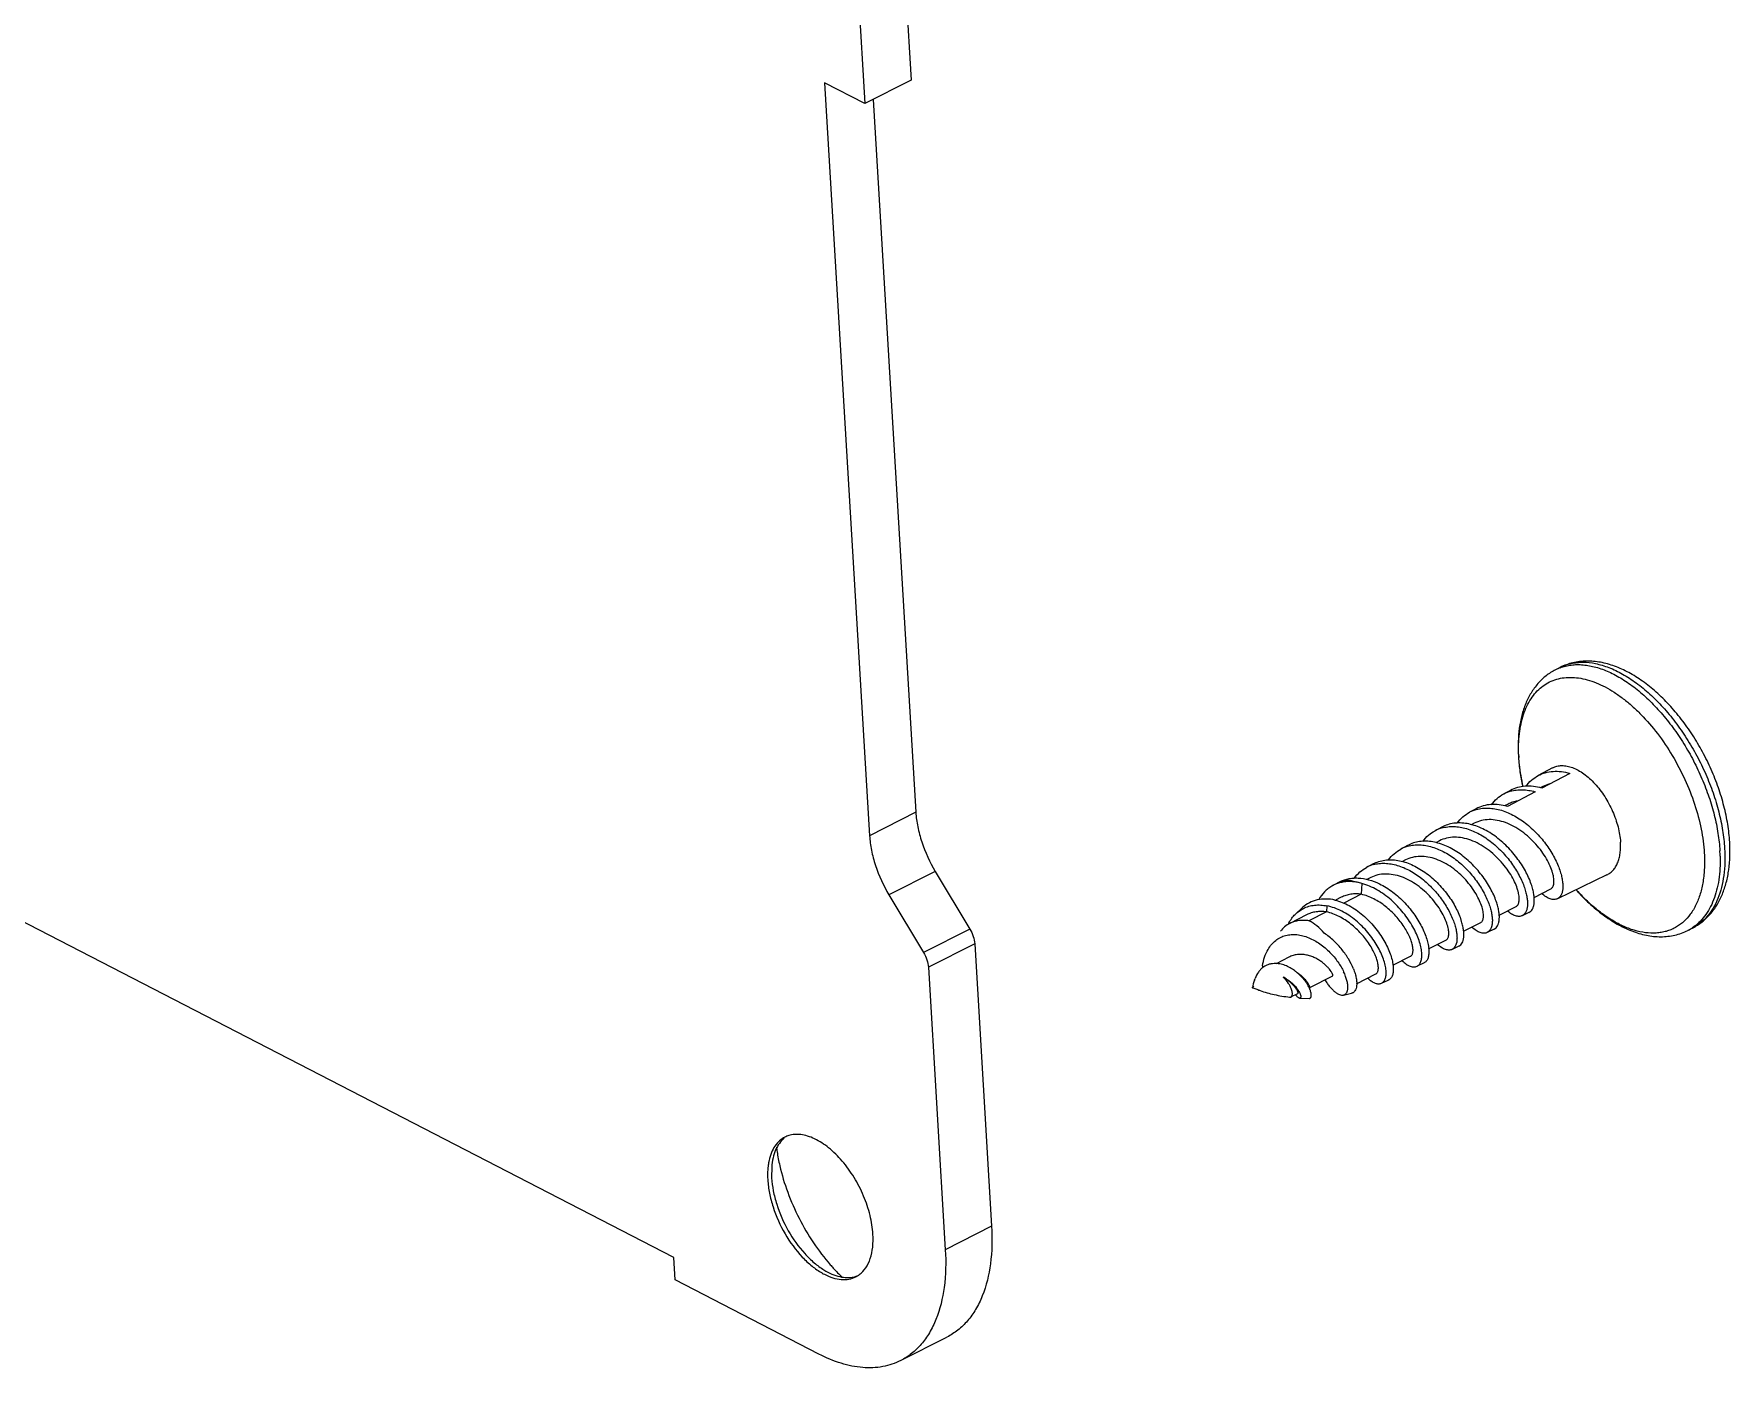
# Model space of a CAD drawing. Header units: millimetres. Extents: x 729 to 1323, y 87 to 507.
# Drawn here: x 1219.87 to 1268.61, y 366.84 to 405.18 of the extents above; entities that cross this region are included whole.
import ezdxf

# ---------------------------------------------------------------- set-up
doc = ezdxf.new("R2010")
doc.units = ezdxf.units.MM
doc.layers.add('02___PRT_ALL_AXES', color=7, linetype='Continuous')

msp = doc.modelspace()

# ---------------------------------------------------------------- linework, layer by layer
at = {"color": 7, "linetype": 'Continuous'}
for p, q in [((1244.842, 407.822), (1245.08, 403.857)), ((1243.513, 407.146), (1243.75, 403.181)), ((1243.75, 403.181), (1242.591, 403.779)), ((1242.591, 403.779), (1243.885, 382.143)), ((1245.08, 403.857), (1243.75, 403.181)), ((1243.989, 403.303), (1245.215, 382.818)), ((1264.01, 383.933), (1263.204, 383.507)), ((1263.011, 383.405), (1262.216, 382.984)), ((1263.234, 383.557), (1263.153, 383.516)), ((1245.215, 382.818), (1243.885, 382.143)), ((1262.237, 383.051), (1262.134, 382.999)), ((1261.261, 382.502), (1261.176, 382.459)), ((1260.263, 381.996), (1260.158, 381.942)), ((1238.261, 370.022), (1215.789, 381.618)), ((1259.288, 381.447), (1259.2, 381.402)), ((1245.774, 381.116), (1244.444, 380.44)), ((1245.774, 381.116), (1246.766, 379.461)), ((1258.036, 380.77), (1258.015, 380.459)), ((1258.29, 380.94), (1258.178, 380.883)), ((1244.444, 380.44), (1245.436, 378.786)), ((1257.44, 380.374), (1257.272, 380.288)), ((1258.015, 380.459), (1257.516, 380.205)), ((1262.98, 380.371), (1263.463, 380.616)), ((1256.443, 379.867), (1255.959, 379.621)), ((1257.018, 379.953), (1256.512, 379.696)), ((1257.029, 380.126), (1257.018, 379.953)), ((1261.977, 379.861), (1262.466, 380.11)), ((1246.766, 379.461), (1245.436, 378.786)), ((1260.953, 379.395), (1261.447, 379.646)), ((1246.906, 379.036), (1245.576, 378.36)), ((1246.906, 379.036), (1247.392, 370.921)), ((1259.952, 378.887), (1260.45, 379.14)), ((1245.576, 378.36), (1246.062, 370.246)), ((1255.936, 378.652), (1255.567, 378.464)), ((1258.926, 378.42), (1259.431, 378.676)), ((1254.944, 377.992), (1254.962, 378.041)), ((1256.399, 377.972), (1256.302, 378.087)), ((1256.541, 377.752), (1256.534, 377.796)), ((1256.536, 377.782), (1257.195, 378.116)), ((1256.549, 377.71), (1256.541, 377.752)), ((1257.882, 377.889), (1258.433, 378.169)), ((1258.824, 378.009), (1258.803, 377.997)), ((1255.996, 377.508), (1256.197, 377.61)), ((1241.073, 372.623), (1241.071, 372.31)), ((1247.392, 370.921), (1246.062, 370.246)), ((1238.299, 369.377), (1238.261, 370.022)), ((1242.432, 367.245), (1238.299, 369.377)), ((1244.779, 367.058), (1246.109, 367.733))]:
    msp.add_line(p, q, dxfattribs=at)
for centre, radius, start, end in [((1264.195, 385.733), 1.32, 110.407, 116.9147), ((1267.276, 384.723), 4.754, 183.424, 183.9847), ((1267.002, 384.659), 4.467, 182.807, 183.424), ((1263.658, 382.721), 0.938, 104.606, 116.8542), ((1262.585, 382.45), 1.01, 106.177, 118.1363), ((1261.598, 381.93), 1.003, 105.7267, 118.1533), ((1260.606, 381.407), 0.996, 105.9623, 118.141), ((1259.619, 380.886), 0.99, 105.5667, 118.1526), ((1263.665, 381.43), 4.665, 1.4714, 3.4277), ((1258.627, 380.363), 0.984, 105.7158, 118.1315), ((1257.643, 379.879), 0.942, 105.8785, 120.5071), ((1257.594, 380.365), 0.495, 116.2161, 118.1339), ((1257.651, 379.856), 0.966, 105.5327, 105.9292), ((1257.632, 379.361), 1.466, 73.9875, 79.5135), ((1257.033, 379.031), 1.253, 151.1322, 153.0204), ((1266.802, 380.6), 1.322, 296.929, 303.3925), ((1256.881, 378.147), 1.721, 171.4791, 173.5641), ((1255.304, 377.166), 1.357, 52.3883, 52.5304), ((1255.261, 377.114), 1.425, 43.0575, 52.3114), ((1255.549, 377.56), 0.699, 161.6803, 161.9998), ((1254.575, 376.74), 1.081, 73.0648, 73.372), ((1255.077, 377.34), 1.014, 33.0406, 46.9711), ((1255.46, 377.145), 1.277, 50.1778, 55.7546), ((1255.472, 377.16), 1.258, 48.04, 50.179), ((1258.574, 378.435), 0.494, 295.6939, 300.4542), ((1255.914, 377.472), 0.677, 19.2096, 19.6663), ((1241.771, 372.853), 0.702, 112.1589, 116.906), ((1241.776, 372.842), 0.714, 107.5026, 112.148), ((1243.412, 371.135), 1.797, 240.2337, 242.6883), ((1243.274, 370.175), 0.729, 283.0897, 290.0572), ((1243.171, 370.095), 0.705, 296.9107, 300.2162), ((1243.165, 370.106), 0.717, 300.2323, 306.477)]:
    msp.add_arc(centre, radius, start, end, dxfattribs=at)
for points, start_tangent, end_tangent in [([(1268.603, 381.961), (1268.546, 382.47), (1268.437, 382.993), (1268.277, 383.521), (1268.071, 384.044), (1267.821, 384.554), (1267.532, 385.039), (1267.21, 385.493), (1266.861, 385.905), (1266.489, 386.27), (1266.101, 386.58), (1265.702, 386.829), (1265.297, 387.013), (1264.89, 387.125), (1264.487, 387.16), (1264.097, 387.112), (1263.911, 387.056), (1263.733, 386.979)], (-0.05971, 0.998216), (-0.891643, -0.45274)), ([(1263.733, 386.979), (1263.884, 387.044), (1264.043, 387.091), (1264.21, 387.118), (1264.384, 387.127), (1264.749, 387.089), (1265.131, 386.975), (1265.523, 386.789), (1265.917, 386.533), (1266.306, 386.214), (1266.681, 385.837), (1267.037, 385.409), (1267.365, 384.939), (1267.659, 384.436), (1267.914, 383.91), (1268.125, 383.37), (1268.288, 382.828), (1268.399, 382.294), (1268.456, 381.778)], (0.891658, 0.45271), (0.05971, -0.998216)), ([(1263.735, 386.971), (1263.889, 387.018), (1264.05, 387.047), (1264.218, 387.059), (1264.392, 387.052), (1264.754, 386.986), (1265.129, 386.85), (1265.512, 386.647), (1265.894, 386.38), (1266.269, 386.054), (1266.629, 385.675), (1266.969, 385.25), (1267.283, 384.786), (1267.563, 384.294), (1267.806, 383.78), (1268.006, 383.255), (1268.161, 382.729), (1268.266, 382.21), (1268.321, 381.709)], (0.937157, 0.348907), (0.05971, -0.998216)), ([(1263.598, 386.91), (1263.326, 386.737), (1263.091, 386.512), (1262.895, 386.243), (1262.742, 385.937), (1262.68, 385.772), (1262.629, 385.6), (1262.557, 385.235), (1262.525, 384.846), (1262.53, 384.439)], (-0.891643, -0.45274), (0.05971, -0.998216)), ([(1262.54, 384.44), (1262.537, 384.764), (1262.559, 385.072), (1262.606, 385.359), (1262.678, 385.624), (1262.774, 385.865), (1262.894, 386.078), (1263.035, 386.262), (1263.198, 386.415), (1263.379, 386.536), (1263.578, 386.623), (1263.793, 386.675), (1264.021, 386.693), (1264.26, 386.676), (1264.508, 386.624), (1264.763, 386.537), (1265.022, 386.417), (1265.283, 386.264), (1265.544, 386.08), (1265.801, 385.867), (1266.052, 385.627), (1266.528, 385.075), (1266.954, 384.444), (1267.314, 383.759), (1267.593, 383.045), (1267.782, 382.331), (1267.872, 381.642)], (-0.048957, 0.998801), (0.05971, -0.998216)), ([(1262.533, 384.392), (1262.552, 384.187), (1262.66, 383.556)], (0.069475, -0.997584), (0.223708, -0.974656)), ([(1262.664, 383.557), (1262.585, 383.981), (1262.543, 384.392)], (-0.22032, 0.975428), (-0.05971, 0.998216)), ([(1262.744, 383.561), (1262.907, 383.737), (1263.098, 383.87)], (0.599265, 0.800551), (0.881631, 0.471939)), ([(1263.098, 383.87), (1263.304, 383.952), (1263.528, 383.99), (1263.765, 383.984), (1264.01, 383.933)], (0.881631, 0.471939), (0.960162, -0.279445)), ([(1261.758, 383.034), (1261.919, 383.209), (1262.109, 383.341)], (0.599542, 0.800343), (0.881752, 0.471712)), ([(1262.505, 383.139), (1262.366, 383.105), (1262.237, 383.051)], (-0.985413, -0.170183), (-0.89162, -0.452784)), ([(1263.204, 383.507), (1262.961, 383.556), (1262.726, 383.563), (1262.504, 383.525), (1262.3, 383.443)], (-0.960674, 0.277677), (-0.881632, -0.471937)), ([(1262.304, 383.42), (1262.471, 383.454), (1262.645, 383.463), (1262.826, 383.446), (1263.011, 383.405)], (0.960166, 0.279429), (0.960798, -0.277249)), ([(1245.215, 382.818), (1245.27, 382.4), (1245.385, 381.965), (1245.774, 381.116)], (0.05971, -0.998216), (0.514236, -0.857649)), ([(1260.772, 382.505), (1260.934, 382.682), (1261.125, 382.814)], (0.595231, 0.803555), (0.881632, 0.471937)), ([(1262.216, 382.984), (1261.975, 383.032), (1261.743, 383.038), (1261.523, 383), (1261.321, 382.919)], (-0.961312, 0.275461), (-0.881664, -0.471877)), ([(1261.326, 382.895), (1261.495, 382.929), (1261.672, 382.935), (1261.854, 382.916), (1262.041, 382.872), (1262.415, 382.713), (1262.774, 382.47), (1263.1, 382.165), (1263.377, 381.819), (1263.591, 381.458), (1263.672, 381.281), (1263.734, 381.111)], (0.962254, 0.272154), (0.302488, -0.953153)), ([(1243.885, 382.143), (1243.94, 381.725), (1244.055, 381.29), (1244.444, 380.44)], (0.05971, -0.998216), (0.514236, -0.857649)), ([(1259.787, 381.98), (1259.947, 382.155), (1260.136, 382.285)], (0.597153, 0.802127), (0.881739, 0.471738)), ([(1262.914, 380.707), (1262.846, 380.89), (1262.757, 381.08), (1262.648, 381.272), (1262.519, 381.463), (1262.211, 381.826), (1261.849, 382.135), (1261.656, 382.26), (1261.457, 382.363), (1261.256, 382.44), (1261.056, 382.489), (1260.86, 382.508), (1260.672, 382.498), (1260.493, 382.458), (1260.327, 382.387)], (-0.305387, 0.952228), (-0.881632, -0.471937)), ([(1260.332, 382.365), (1260.499, 382.398), (1260.674, 382.406), (1260.854, 382.388), (1261.039, 382.345), (1261.409, 382.189), (1261.765, 381.951), (1262.089, 381.65), (1262.363, 381.309), (1262.575, 380.954), (1262.656, 380.779), (1262.718, 380.611)], (0.961148, 0.276035), (0.306091, -0.952002)), ([(1263.463, 380.616), (1263.495, 380.64), (1263.52, 380.674), (1263.539, 380.719), (1263.55, 380.774), (1263.553, 380.838), (1263.548, 380.911), (1263.535, 380.991), (1263.513, 381.079), (1263.443, 381.27), (1263.338, 381.476), (1263.201, 381.688), (1263.034, 381.896), (1262.842, 382.091), (1262.628, 382.265), (1262.399, 382.409), (1262.162, 382.517), (1261.923, 382.583), (1261.688, 382.604), (1261.466, 382.577), (1261.261, 382.502)], (0.891544, 0.452933), (-0.891607, -0.452809)), ([(1258.8, 381.449), (1258.961, 381.626), (1259.152, 381.759)], (0.591162, 0.806553), (0.881635, 0.471932)), ([(1261.909, 380.213), (1261.841, 380.393), (1261.753, 380.579), (1261.644, 380.769), (1261.516, 380.957), (1261.211, 381.313), (1260.854, 381.617), (1260.662, 381.741), (1260.466, 381.842), (1260.267, 381.917), (1260.069, 381.965), (1259.876, 381.984), (1259.689, 381.974), (1259.512, 381.934), (1259.348, 381.864)], (-0.309035, 0.951051), (-0.881668, -0.47187)), ([(1259.354, 381.84), (1259.518, 381.872), (1259.691, 381.879), (1259.87, 381.86), (1260.052, 381.817), (1260.417, 381.663), (1260.767, 381.429), (1261.086, 381.133), (1261.356, 380.799), (1261.566, 380.45), (1261.646, 380.279), (1261.707, 380.114)], (0.962997, 0.269511), (0.309778, -0.950809)), ([(1262.466, 380.11), (1262.498, 380.133), (1262.523, 380.168), (1262.541, 380.212), (1262.552, 380.267), (1262.556, 380.332), (1262.551, 380.404), (1262.537, 380.485), (1262.515, 380.572), (1262.445, 380.764), (1262.341, 380.97), (1262.204, 381.181), (1262.037, 381.389), (1261.844, 381.585), (1261.631, 381.759), (1261.402, 381.903), (1261.165, 382.011), (1260.925, 382.077), (1260.691, 382.098), (1260.468, 382.071), (1260.263, 381.996)], (0.891713, 0.452601), (-0.891684, -0.452658)), ([(1267.536, 379.489), (1267.808, 379.663), (1268.043, 379.888), (1268.239, 380.156), (1268.392, 380.462), (1268.453, 380.627), (1268.505, 380.8), (1268.577, 381.165), (1268.609, 381.553), (1268.603, 381.961)], (0.891643, 0.45274), (-0.05971, 0.998216)), ([(1268.456, 381.778), (1268.463, 381.377), (1268.432, 381.001), (1268.366, 380.653), (1268.264, 380.339), (1268.128, 380.062), (1267.96, 379.826), (1267.762, 379.634), (1267.536, 379.489)], (0.05971, -0.998216), (-0.891658, -0.45271)), ([(1257.817, 380.927), (1257.976, 381.1), (1258.163, 381.23)], (0.595546, 0.803321), (0.881797, 0.471629)), ([(1258.354, 381.332), (1258.517, 381.401), (1258.692, 381.441), (1258.876, 381.452), (1259.067, 381.433), (1259.263, 381.386), (1259.459, 381.312), (1259.654, 381.213), (1259.843, 381.092), (1260.196, 380.793), (1260.498, 380.443), (1260.625, 380.258), (1260.732, 380.071), (1260.82, 379.888), (1260.887, 379.711)], (0.881764, 0.471692), (0.312848, -0.949803)), ([(1258.361, 381.31), (1258.524, 381.342), (1258.694, 381.349), (1258.871, 381.331), (1259.051, 381.29), (1259.412, 381.138), (1259.759, 380.908), (1260.075, 380.618), (1260.343, 380.288), (1260.551, 379.946), (1260.63, 379.777), (1260.691, 379.615)], (0.962282, 0.272053), (0.313594, -0.949557)), ([(1261.447, 379.646), (1261.477, 379.668), (1261.5, 379.7), (1261.517, 379.743), (1261.526, 379.796), (1261.528, 379.857), (1261.522, 379.927), (1261.508, 380.004), (1261.486, 380.088), (1261.416, 380.271), (1261.313, 380.468), (1261.179, 380.671), (1261.016, 380.871), (1260.828, 381.058), (1260.62, 381.225), (1260.397, 381.363), (1260.166, 381.466), (1259.933, 381.529), (1259.704, 381.547), (1259.487, 381.52), (1259.288, 381.447)], (0.89154, 0.452942), (-0.891607, -0.452809)), ([(1267.872, 381.642), (1267.876, 381.221), (1267.837, 380.828), (1267.756, 380.471), (1267.7, 380.307), (1267.633, 380.155), (1267.471, 379.885), (1267.273, 379.666), (1267.161, 379.577), (1267.041, 379.502), (1266.913, 379.44), (1266.779, 379.394), (1266.638, 379.362), (1266.492, 379.345), (1266.184, 379.355), (1265.86, 379.424), (1265.526, 379.552), (1265.187, 379.736), (1264.847, 379.973), (1264.514, 380.259), (1264.192, 380.59)], (0.05971, -0.998216), (-0.667107, 0.744962)), ([(1268.328, 381.55), (1268.323, 381.203), (1268.289, 380.876), (1268.228, 380.573), (1268.139, 380.295), (1268.023, 380.046), (1267.882, 379.828), (1267.717, 379.644), (1267.53, 379.496)], (0.025431, -0.999677), (-0.834974, -0.55029)), ([(1257.165, 380.691), (1257.057, 380.617), (1256.959, 380.527), (1256.793, 380.306)], (-0.861329, -0.508048), (-0.500723, -0.865607)), ([(1257.375, 380.809), (1257.502, 380.865), (1257.637, 380.904), (1257.778, 380.924), (1257.924, 380.926), (1258.228, 380.877), (1258.536, 380.76)], (0.881884, 0.471466), (0.899635, -0.436642)), ([(1257.375, 380.808), (1257.492, 380.849), (1257.619, 380.861), (1257.756, 380.846), (1257.898, 380.803)], (0.897134, 0.441759), (0.931023, -0.36496)), ([(1257.898, 380.803), (1257.637, 380.824), (1257.392, 380.787)], (-0.983382, 0.181546), (-0.963477, -0.26779)), ([(1259.618, 378.39), (1259.654, 378.412), (1259.684, 378.442), (1259.71, 378.481), (1259.73, 378.528), (1259.745, 378.581), (1259.754, 378.642), (1259.754, 378.783), (1259.728, 378.947), (1259.677, 379.128), (1259.6, 379.322), (1259.498, 379.523), (1259.372, 379.727), (1259.224, 379.927), (1259.056, 380.118), (1258.871, 380.295), (1258.674, 380.453), (1258.466, 380.587), (1258.036, 380.77)], (0.901025, 0.433768), (-0.963544, 0.267552)), ([(1260.45, 379.14), (1260.479, 379.161), (1260.502, 379.194), (1260.519, 379.237), (1260.529, 379.289), (1260.531, 379.351), (1260.525, 379.42), (1260.511, 379.497), (1260.488, 379.581), (1260.419, 379.764), (1260.316, 379.962), (1260.182, 380.165), (1260.019, 380.365), (1259.83, 380.552), (1259.622, 380.718), (1259.399, 380.856), (1259.168, 380.959), (1258.935, 381.022), (1258.707, 381.041), (1258.49, 381.014), (1258.29, 380.94)], (0.891702, 0.452624), (-0.891628, -0.452768)), ([(1258.536, 380.76), (1258.918, 380.523), (1259.265, 380.212), (1259.555, 379.854), (1259.674, 379.668), (1259.773, 379.482), (1259.851, 379.301), (1259.908, 379.13), (1259.944, 378.971), (1259.958, 378.829), (1259.951, 378.707), (1259.94, 378.654), (1259.925, 378.607), (1259.88, 378.533), (1259.851, 378.506), (1259.819, 378.486)], (0.899635, -0.436642), (-0.901042, -0.433732)), ([(1262.835, 379.938), (1262.89, 379.976), (1262.934, 380.034), (1262.966, 380.11), (1262.984, 380.202), (1262.988, 380.31), (1262.979, 380.432), (1262.954, 380.565), (1262.914, 380.707)], (0.900686, 0.43447), (-0.305387, 0.952228)), ([(1263.734, 381.111), (1263.774, 380.966), (1263.798, 380.831), (1263.808, 380.708), (1263.803, 380.599), (1263.784, 380.505), (1263.752, 380.428), (1263.707, 380.37), (1263.651, 380.33)], (0.302488, -0.953153), (-0.900689, -0.434465)), ([(1257.258, 380.293), (1256.998, 380.323), (1256.751, 380.297), (1256.524, 380.215), (1256.325, 380.077)], (-0.977868, 0.209223), (-0.745432, -0.666581)), ([(1257.258, 380.293), (1257.668, 380.132), (1257.867, 380.009), (1258.058, 379.861), (1258.236, 379.695), (1258.399, 379.514), (1258.543, 379.324), (1258.667, 379.13), (1258.768, 378.937), (1258.846, 378.75), (1258.9, 378.574), (1258.93, 378.414), (1258.936, 378.274), (1258.919, 378.158), (1258.903, 378.11), (1258.881, 378.069), (1258.855, 378.035), (1258.824, 378.009)], (0.972524, -0.232803), (-0.832423, -0.554141)), ([(1258.015, 380.459), (1257.863, 380.47), (1257.715, 380.46), (1257.573, 380.428), (1257.44, 380.374)], (-0.990173, 0.139846), (-0.891675, -0.452676)), ([(1259.431, 378.676), (1259.453, 378.691), (1259.471, 378.713), (1259.486, 378.741), (1259.496, 378.775), (1259.502, 378.815), (1259.503, 378.861), (1259.492, 378.967), (1259.461, 379.09), (1259.41, 379.227), (1259.338, 379.374), (1259.247, 379.527), (1259.137, 379.681), (1259.01, 379.832), (1258.713, 380.109), (1258.547, 380.228), (1258.373, 380.327), (1258.015, 380.459)], (0.891535, 0.452952), (-0.974629, 0.223826)), ([(1261.835, 379.456), (1261.889, 379.494), (1261.931, 379.551), (1261.962, 379.625), (1261.979, 379.716), (1261.983, 379.822), (1261.973, 379.942), (1261.948, 380.073), (1261.909, 380.213)], (0.900683, 0.434476), (-0.309035, 0.951051)), ([(1262.718, 380.611), (1262.757, 380.469), (1262.782, 380.336), (1262.792, 380.215), (1262.788, 380.108), (1262.77, 380.015), (1262.738, 379.94), (1262.695, 379.882), (1262.64, 379.844)], (0.306091, -0.952002), (-0.900711, -0.434419)), ([(1263.651, 380.33), (1263.606, 380.315), (1263.557, 380.309), (1263.504, 380.313), (1263.448, 380.327), (1263.388, 380.35), (1263.327, 380.384), (1263.199, 380.48)], (-0.900689, -0.434465), (-0.749866, 0.661589)), ([(1264.189, 380.587), (1264.567, 380.2), (1264.963, 379.87), (1265.373, 379.603), (1265.789, 379.405), (1266.208, 379.282), (1266.624, 379.239), (1267.026, 379.285), (1267.218, 379.341), (1267.401, 379.421)], (0.664287, -0.747478), (0.891643, 0.45274)), ([(1255.936, 379.637), (1256.02, 379.768), (1256.118, 379.882)], (0.48291, 0.87567), (0.707841, 0.706372)), ([(1256.512, 379.696), (1256.364, 379.709), (1256.221, 379.701), (1256.085, 379.672), (1255.959, 379.621)], (-0.987961, 0.154704), (-0.891686, -0.452655)), ([(1256.118, 379.882), (1256.229, 379.976), (1256.351, 380.051)], (0.707841, 0.706372), (0.891383, 0.453251)), ([(1256.351, 380.051), (1256.506, 380.113), (1256.673, 380.146), (1256.849, 380.15), (1257.029, 380.126)], (0.891383, 0.453251), (0.979319, -0.202324)), ([(1257.018, 379.953), (1256.865, 379.964), (1256.717, 379.954), (1256.576, 379.922), (1256.443, 379.867)], (-0.990173, 0.139846), (-0.891686, -0.452655)), ([(1258.433, 378.169), (1258.455, 378.185), (1258.474, 378.206), (1258.488, 378.235), (1258.499, 378.269), (1258.505, 378.309), (1258.506, 378.354), (1258.495, 378.46), (1258.463, 378.584), (1258.412, 378.72), (1258.341, 378.867), (1258.25, 379.02), (1258.14, 379.174), (1258.013, 379.326), (1257.715, 379.603), (1257.55, 379.721), (1257.376, 379.821), (1257.018, 379.953)], (0.891523, 0.452976), (-0.974629, 0.223826)), ([(1258.595, 377.902), (1258.629, 377.922), (1258.659, 377.949), (1258.684, 377.985), (1258.704, 378.028), (1258.727, 378.136), (1258.727, 378.27), (1258.702, 378.425), (1258.652, 378.598), (1258.576, 378.783), (1258.475, 378.975), (1258.351, 379.17), (1258.205, 379.36), (1258.039, 379.542), (1257.856, 379.708), (1257.66, 379.854), (1257.454, 379.975), (1257.029, 380.126)], (0.917463, 0.397822), (-0.981251, 0.192736)), ([(1260.819, 378.967), (1260.872, 379.005), (1260.913, 379.06), (1260.943, 379.133), (1260.959, 379.223), (1260.963, 379.327), (1260.952, 379.444), (1260.927, 379.573), (1260.887, 379.711)], (0.900681, 0.43448), (-0.312848, 0.949803)), ([(1261.707, 380.114), (1261.747, 379.974), (1261.772, 379.843), (1261.782, 379.724), (1261.778, 379.619), (1261.761, 379.528), (1261.73, 379.454), (1261.688, 379.398), (1261.635, 379.36)], (0.309778, -0.950809), (-0.900684, -0.434476)), ([(1262.64, 379.844), (1262.598, 379.829), (1262.552, 379.823), (1262.502, 379.826), (1262.449, 379.838), (1262.335, 379.89), (1262.214, 379.978)], (-0.900711, -0.434419), (-0.760338, 0.649528)), ([(1246.766, 379.461), (1246.864, 379.249), (1246.906, 379.036)], (0.514236, -0.857649), (0.05971, -0.998216)), ([(1255.338, 378.876), (1255.437, 379.017), (1255.557, 379.132), (1255.692, 379.219), (1255.842, 379.275), (1256.001, 379.302), (1256.167, 379.299), (1256.336, 379.268), (1256.505, 379.211), (1256.827, 379.033), (1257.112, 378.79), (1257.343, 378.514), (1257.434, 378.372), (1257.509, 378.234)], (0.504415, 0.863461), (0.432367, -0.901698)), ([(1255.959, 379.621), (1255.814, 379.526), (1255.691, 379.398)], (-0.891686, -0.452655), (-0.612699, -0.790316)), ([(1256.951, 379.339), (1256.737, 379.549), (1256.512, 379.696)], (-0.650846, 0.75921), (-0.89782, 0.440363)), ([(1257.789, 378.318), (1257.654, 378.59), (1257.464, 378.865), (1257.226, 379.122), (1256.951, 379.339)], (-0.373346, 0.927692), (-0.8358, 0.549033)), ([(1260.691, 379.615), (1260.731, 379.477), (1260.756, 379.348), (1260.766, 379.231), (1260.763, 379.128), (1260.747, 379.039), (1260.717, 378.966), (1260.676, 378.91), (1260.624, 378.873)], (0.313594, -0.949557), (-0.901042, -0.433733)), ([(1261.635, 379.36), (1261.591, 379.345), (1261.543, 379.34), (1261.492, 379.344), (1261.436, 379.359), (1261.378, 379.384), (1261.318, 379.418), (1261.192, 379.516)], (-0.900684, -0.434476), (-0.737306, 0.675559)), ([(1245.436, 378.786), (1245.534, 378.574), (1245.576, 378.36)], (0.514236, -0.857649), (0.05971, -0.998216)), ([(1255.179, 378.402), (1255.237, 378.651), (1255.338, 378.876)], (0.148382, 0.98893), (0.504415, 0.863461)), ([(1257.195, 378.116), (1257.198, 378.121), (1257.199, 378.124), (1257.2, 378.128), (1257.198, 378.14), (1257.194, 378.155), (1257.187, 378.173), (1257.176, 378.194), (1257.163, 378.217), (1257.146, 378.244), (1257.102, 378.303), (1257.045, 378.368), (1256.973, 378.438), (1256.888, 378.507), (1256.79, 378.573), (1256.681, 378.632), (1256.563, 378.68), (1256.438, 378.714), (1256.31, 378.73), (1256.181, 378.725), (1256.055, 378.7), (1255.936, 378.652)], (0.891362, 0.453292), (-0.891688, -0.45265)), ([(1260.624, 378.873), (1260.583, 378.859), (1260.538, 378.854), (1260.489, 378.858), (1260.437, 378.871), (1260.383, 378.893), (1260.326, 378.924), (1260.208, 379.014)], (-0.901042, -0.433733), (-0.747944, 0.663761)), ([(1255.566, 378.469), (1255.468, 378.465), (1255.373, 378.447), (1255.283, 378.413), (1255.199, 378.363), (1255.123, 378.298), (1255.058, 378.221), (1254.962, 378.041)], (-0.999376, 0.035335), (-0.359425, -0.933174)), ([(1256.13, 378.244), (1256.002, 378.33), (1255.863, 378.4), (1255.716, 378.448), (1255.566, 378.469)], (-0.793677, 0.60834), (-0.999376, 0.035335)), ([(1257.789, 378.318), (1257.837, 378.18), (1257.869, 378.052), (1257.884, 377.936), (1257.883, 377.835), (1257.866, 377.751), (1257.835, 377.685), (1257.815, 377.659), (1257.792, 377.639), (1257.765, 377.624), (1257.736, 377.614)], (0.373346, -0.927692), (-0.971843, -0.235628)), ([(1259.187, 378.551), (1259.31, 378.452), (1259.369, 378.417), (1259.425, 378.392), (1259.479, 378.376), (1259.53, 378.371), (1259.576, 378.375), (1259.618, 378.39)], (0.724765, -0.688997), (0.901025, 0.433768)), ([(1254.884, 377.776), (1254.918, 377.803), (1254.928, 377.814)], (0.835348, 0.549721), (0.659303, 0.751877)), ([(1254.89, 377.774), (1254.958, 377.751), (1255.017, 377.728), (1255.067, 377.708), (1255.106, 377.692)], (0.956637, -0.291282), (0.947003, -0.321223)), ([(1255.769, 378.081), (1255.84, 378.043), (1256.025, 377.908)], (0.900592, -0.434666), (0.74381, -0.668391)), ([(1256.197, 377.61), (1256.202, 377.625), (1256.201, 377.632), (1256.199, 377.64), (1256.192, 377.659), (1256.182, 377.682), (1256.167, 377.709), (1256.147, 377.739), (1256.124, 377.773), (1256.095, 377.808), (1256.062, 377.846), (1255.982, 377.926), (1255.884, 378.005), (1255.769, 378.081)], (0.891901, 0.452231), (-0.865427, 0.501035)), ([(1255.996, 377.508), (1256.007, 377.515), (1256.017, 377.525), (1256.03, 377.553), (1256.036, 377.59), (1256.033, 377.637), (1256.022, 377.692), (1256, 377.754), (1255.969, 377.821), (1255.927, 377.892)], (0.89148, 0.453059), (-0.544206, 0.838952)), ([(1256.025, 377.908), (1256.109, 377.824), (1256.176, 377.742), (1256.225, 377.666), (1256.258, 377.6), (1256.268, 377.571), (1256.274, 377.546), (1256.277, 377.525), (1256.277, 377.507), (1256.273, 377.493), (1256.266, 377.483), (1256.257, 377.477), (1256.245, 377.476)], (0.74381, -0.668391), (-0.998285, 0.058542)), ([(1256.534, 377.796), (1256.529, 377.816), (1256.519, 377.842), (1256.502, 377.874), (1256.478, 377.911), (1256.447, 377.953), (1256.41, 377.998), (1256.313, 378.096)], (-0.121236, 0.992624), (-0.743593, 0.668632)), ([(1256.551, 377.7), (1256.492, 377.829), (1256.399, 377.972)], (-0.336525, 0.941674), (-0.601345, 0.79899)), ([(1256.971, 377.998), (1257.042, 377.892), (1257.114, 377.799), (1257.187, 377.72), (1257.258, 377.656), (1257.327, 377.608), (1257.391, 377.576), (1257.451, 377.561), (1257.504, 377.563)], (0.527315, -0.84967), (0.981526, 0.191327)), ([(1257.504, 377.563), (1257.531, 377.571), (1257.555, 377.584), (1257.576, 377.603), (1257.594, 377.627), (1257.608, 377.655), (1257.619, 377.689), (1257.63, 377.769), (1257.626, 377.866), (1257.604, 377.977), (1257.565, 378.101), (1257.509, 378.234)], (0.981526, 0.191327), (-0.432367, 0.901698)), ([(1258.256, 378.003), (1258.243, 378.013), (1258.205, 378.047)], (-0.781829, 0.623493), (-0.737041, 0.675848)), ([(1258.256, 378.003), (1258.352, 377.938), (1258.442, 377.899), (1258.484, 377.889), (1258.524, 377.887), (1258.561, 377.891), (1258.595, 377.902)], (0.781829, -0.623493), (0.917463, 0.397822)), ([(1255.957, 377.502), (1255.978, 377.502), (1255.996, 377.508)], (0.992739, -0.120288), (0.89148, 0.453059)), ([(1256.245, 377.476), (1256.221, 377.483), (1256.192, 377.5), (1256.16, 377.529), (1256.124, 377.568)], (-0.998285, 0.058542), (-0.642006, 0.7667)), ([(1256.514, 377.468), (1256.536, 377.471), (1256.554, 377.483), (1256.568, 377.501), (1256.577, 377.527), (1256.58, 377.56), (1256.577, 377.599), (1256.568, 377.644), (1256.553, 377.695)], (0.999994, -0.003462), (-0.32901, 0.944327)), ([(1241.454, 373.48), (1241.298, 373.373), (1241.168, 373.224), (1241.068, 373.036), (1240.998, 372.813)], (-0.891732, -0.452565), (-0.217695, -0.976017)), ([(1241.432, 373.449), (1241.294, 373.301), (1241.187, 373.111), (1241.112, 372.883), (1241.073, 372.623)], (-0.770676, -0.637228), (-0.078346, -0.996926)), ([(1243.984, 370.693), (1243.899, 371.232), (1243.714, 371.788), (1243.44, 372.321), (1243.097, 372.794), (1242.71, 373.174), (1242.306, 373.432), (1242.106, 373.51), (1241.914, 373.552), (1241.731, 373.556), (1241.561, 373.523)], (-0.05971, 0.998216), (-0.953655, -0.300903)), ([(1241.21, 373.194), (1241.228, 373.062), (1241.305, 372.659)], (0.124775, -0.992185), (0.22366, -0.974667)), ([(1240.97, 372.642), (1240.961, 372.549), (1240.96, 372.253)], (-0.11708, -0.993122), (0.05971, -0.998216)), ([(1240.998, 372.813), (1240.99, 372.771), (1240.97, 372.642)], (-0.217695, -0.976017), (-0.11708, -0.993122)), ([(1241.305, 372.659), (1241.533, 371.898), (1241.861, 371.149), (1242.275, 370.443), (1242.757, 369.814)], (0.22366, -0.974667), (0.657922, -0.753086)), ([(1240.96, 372.253), (1241.009, 371.873), (1241.112, 371.477), (1241.459, 370.7), (1241.952, 370.034), (1242.232, 369.774), (1242.52, 369.576)], (0.05971, -0.998216), (0.868204, -0.496207)), ([(1241.071, 372.31), (1241.118, 371.938), (1241.217, 371.552), (1241.549, 370.792), (1242.024, 370.133), (1242.295, 369.87), (1242.575, 369.665)], (0.05971, -0.998216), (0.851137, -0.524944)), ([(1243.591, 369.529), (1243.775, 369.723), (1243.905, 369.989), (1243.976, 370.317), (1243.984, 370.693)], (0.804232, 0.594315), (-0.05971, 0.998216)), ([(1247.392, 370.921), (1247.358, 369.838), (1247.124, 368.916), (1246.934, 368.531), (1246.7, 368.202), (1246.424, 367.935), (1246.109, 367.733)], (0.05971, -0.998216), (-0.89165, -0.452726)), ([(1246.062, 370.246), (1246.028, 369.163), (1245.794, 368.241), (1245.604, 367.855), (1245.37, 367.527), (1245.094, 367.26), (1244.78, 367.058)], (0.05971, -0.998216), (-0.89165, -0.452726)), ([(1242.575, 369.665), (1242.804, 369.545), (1243.027, 369.471), (1243.24, 369.444), (1243.439, 369.464)], (0.851137, -0.524944), (0.97394, 0.226805)), ([(1242.588, 369.539), (1242.834, 369.437), (1243.071, 369.39), (1243.292, 369.4), (1243.49, 369.467)], (0.888661, -0.458564), (0.891732, 0.452565)), ([(1242.757, 369.814), (1242.841, 369.719), (1243.1, 369.455)], (0.657922, -0.753086), (0.724346, -0.689437)), ([(1244.78, 367.058), (1244.264, 366.885), (1243.69, 366.859), (1243.073, 366.98), (1242.432, 367.245)], (-0.89165, -0.452726), (-0.888661, 0.458564))]:
    msp.add_spline(points, degree=3, dxfattribs=dict(at, start_tangent=start_tangent, end_tangent=end_tangent))
at = {"layer": '02___PRT_ALL_AXES', "color": 7, "linetype": 'Continuous'}
for p, q in [((1263.733, 386.979), (1263.598, 386.91)), ((1263.513, 384.092), (1263.098, 383.87)), ((1262.3, 383.443), (1262.109, 383.341)), ((1261.321, 382.919), (1261.125, 382.814)), ((1260.327, 382.388), (1260.136, 382.285)), ((1259.348, 381.864), (1259.152, 381.759)), ((1258.354, 381.332), (1258.163, 381.23)), ((1257.361, 380.801), (1257.165, 380.691)), ((1257.375, 380.809), (1257.361, 380.801)), ((1265.075, 381.016), (1263.651, 380.33)), ((1256.325, 380.077), (1256.118, 379.882)), ((1262.835, 379.938), (1262.64, 379.844)), ((1261.835, 379.456), (1261.635, 379.36)), ((1267.536, 379.489), (1267.401, 379.421)), ((1260.819, 378.967), (1260.624, 378.873)), ((1259.819, 378.486), (1259.618, 378.39)), ((1254.885, 377.779), (1254.884, 377.776)), ((1258.595, 377.902), (1258.788, 377.99)), ((1258.803, 377.997), (1258.788, 377.99)), ((1256.245, 377.476), (1256.514, 377.468)), ((1257.504, 377.563), (1257.736, 377.614))]:
    msp.add_line(p, q, dxfattribs=at)
msp.add_arc((1258.418, 376.913), 3.637, 162.7433, 166.2218, dxfattribs=at)
for points, start_tangent, end_tangent in [([(1263.513, 384.092), (1263.64, 384.14), (1263.78, 384.158), (1263.93, 384.144), (1264.087, 384.099), (1264.249, 384.024), (1264.412, 383.92), (1264.573, 383.79), (1264.728, 383.635), (1264.875, 383.459), (1265.011, 383.266), (1265.239, 382.841), (1265.326, 382.618), (1265.394, 382.394), (1265.44, 382.174), (1265.464, 381.961)], (0.881779, 0.471663), (0.05971, -0.998216)), ([(1265.075, 381.016), (1265.17, 381.074), (1265.254, 381.152), (1265.325, 381.249), (1265.382, 381.363), (1265.425, 381.493), (1265.453, 381.638), (1265.466, 381.794), (1265.464, 381.961)], (0.901038, 0.43374), (-0.05971, 0.998216)), ([(1255.106, 377.692), (1255.514, 377.578), (1255.957, 377.502)], (0.947068, -0.321034), (0.99274, -0.120278))]:
    msp.add_spline(points, degree=3, dxfattribs=dict(at, start_tangent=start_tangent, end_tangent=end_tangent))

doc.saveas('drawing.dxf')
